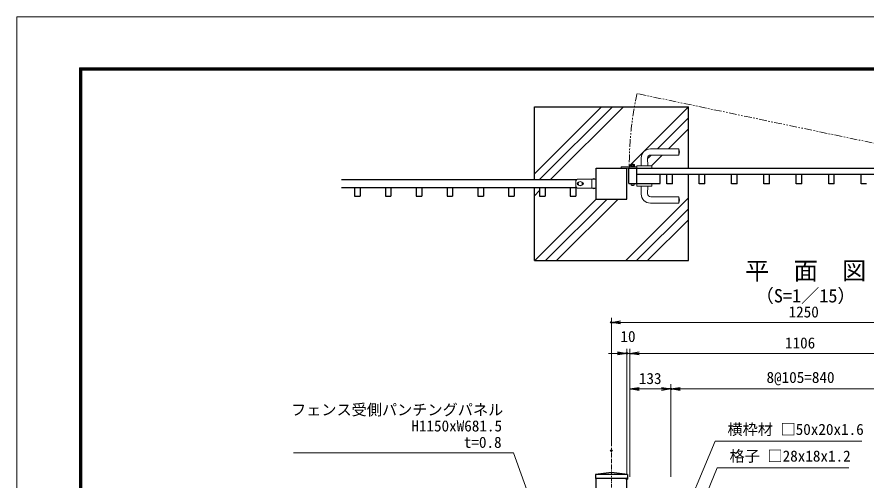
# Model space of a CAD drawing. Units: millimetres, scale not verified. Extents: x -3151 to 3149, y -2225 to 2230.
# Drawn here: x -3151 to -396, y 726 to 2230 of the extents above; entities that cross this region are included whole.
import ezdxf
from ezdxf.enums import TextEntityAlignment as Align

# ---------------------------------------------------------------- set-up
doc = ezdxf.new("R2010")
doc.units = ezdxf.units.MM
doc.header["$LTSCALE"] = 10
doc.header["$PDMODE"] = 32
doc.header["$PDSIZE"] = 5
doc.linetypes.add('USER1', pattern=[2, 1.25, -0.25, 0.25, -0.25])
doc.linetypes.add('USER2', pattern=[5, 2.5, -0.5, 0.5, -0.5, 0.5, -0.5])
for name, color, linetype, lineweight in [('0-0_D-STR1', 1, 'Continuous', 25), ('0-1_D-STR-DIM', 7, 'Continuous', 13), ('0-2_0', 7, 'Continuous', 25), ('0-3_DEFPOINTS', 8, 'Continuous', 25), ('0-5_D-BMK', 2, 'USER1', 13), ('0-6_D-STR3', 3, 'Continuous', 13), ('0-7_D-DCR-HCH', 7, 'Continuous', 13), ('0-8_D-STR4', 7, 'Continuous', 25), ('0-A_D-STR-TXT', 7, 'Continuous', 13), ('0-B_D-TTL-TXT', 7, 'Continuous', 13), ('0-D_D-TTL', 7, 'Continuous', 13)]:
    doc.layers.add(name, color=color, linetype=linetype, lineweight=lineweight)
doc.styles.add('ＭＳ ゴシック', font='')
doc.styles.get('ＭＳ ゴシック').set_extended_font_data('MS Gothic')

# ---------------------------------------------------------------- blocks, each defined once
blk = doc.blocks.new('_OPEN')
at = {"layer": '0-2_0'}
blk.add_line((0, 0), (-10, 0), dxfattribs=at)
blk.add_lwpolyline([(-10, 1.667), (0, 0), (-10, -1.667)], dxfattribs=at)

msp = doc.modelspace()

# ---------------------------------------------------------------- linework, layer by layer
at = {"layer": '0-0_D-STR1'}
for p, q in [((-1271.74, 1638.2), (-1271.74, 1738.2)), ((-1271.74, 1738.2), (-1171.74, 1738.2)), ((-1171.74, 1638.2), (-1171.74, 1738.2)), ((-1165.74, 1738.2), (-59.74, 1738.2)), ((-1165.74, 1688.2), (-1165.74, 1738.2)), ((-1139.74, 1688.2), (-1139.74, 1738.2)), ((-85.74, 1718.2), (-1139.74, 1718.2)), ((-1063.74, 1688.2), (-1063.74, 1718.2)), ((-1041.74, 1687.9), (-1041.74, 1718.2)), ((-1023.74, 1687.9), (-1023.74, 1718.2)), ((-936.74, 1687.9), (-936.74, 1718.2)), ((-918.74, 1687.9), (-918.74, 1718.2)), ((-831.74, 1687.9), (-831.74, 1718.2)), ((-813.74, 1687.9), (-813.74, 1718.2)), ((-726.74, 1687.9), (-726.74, 1718.2)), ((-708.74, 1687.9), (-708.74, 1718.2)), ((-621.74, 1687.9), (-621.74, 1718.2)), ((-603.74, 1687.9), (-603.74, 1718.2)), ((-516.74, 1687.9), (-516.74, 1718.2)), ((-498.74, 1687.9), (-498.74, 1718.2)), ((-411.74, 1687.9), (-411.74, 1718.2)), ((-2097.08, 1701.2), (-1333.74, 1701.2)), ((-1165.74, 1688.2), (-1063.74, 1688.2)), ((-1023.74, 1687.9), (-1041.74, 1687.9)), ((-918.74, 1687.9), (-936.74, 1687.9)), ((-813.74, 1687.9), (-831.74, 1687.9)), ((-708.74, 1687.9), (-726.74, 1687.9)), ((-603.74, 1687.9), (-621.74, 1687.9)), ((-498.74, 1687.9), (-516.74, 1687.9)), ((-393.74, 1687.9), (-411.74, 1687.9)), ((-2097.08, 1675.2), (-1333.74, 1675.2)), ((-2055.24, 1675.2), (-2055.24, 1647.2)), ((-2037.24, 1675.2), (-2037.24, 1647.2)), ((-1955.24, 1675.2), (-1955.24, 1647.2)), ((-1937.24, 1675.2), (-1937.24, 1647.2)), ((-1837.24, 1675.2), (-1837.24, 1647.2)), ((-1755.24, 1675.2), (-1755.24, 1647.2)), ((-1737.24, 1675.2), (-1737.24, 1647.2)), ((-1655.24, 1675.2), (-1655.24, 1647.2)), ((-1637.24, 1675.2), (-1637.24, 1647.2)), ((-1555.24, 1675.2), (-1555.24, 1647.2)), ((-1537.24, 1675.2), (-1537.24, 1647.2)), ((-1437.24, 1675.2), (-1437.24, 1647.2)), ((-1355.24, 1675.2), (-1355.24, 1647.2)), ((-1337.24, 1675.2), (-1337.24, 1647.2)), ((-2055.24, 1647.2), (-2037.24, 1647.2)), ((-1955.24, 1647.2), (-1937.24, 1647.2)), ((-1755.24, 1647.2), (-1737.24, 1647.2)), ((-1655.24, 1647.2), (-1637.24, 1647.2)), ((-1555.24, 1647.2), (-1537.24, 1647.2)), ((-1355.24, 1647.2), (-1337.24, 1647.2)), ((-1271.74, 1638.2), (-1171.74, 1638.2)), ((-1221.74, 750.05), (-1273.74, 743.05)), ((-1169.74, 743.05), (-1221.74, 750.05)), ((-1273.74, 743.05), (-1273.74, 730.05)), ((-1169.74, 743.05), (-1273.74, 743.05)), ((-1169.74, 730.05), (-1273.74, 730.05)), ((-1271.74, -1528.95), (-1271.74, 730.05)), ((-1171.74, -1528.95), (-1171.74, 730.05)), ((-1169.74, 743.05), (-1169.74, 730.05))]:
    msp.add_line(p, q, dxfattribs=at)
for points in [[(-1855.24, 1675.2), (-1855.24, 1647.2), (-1837.24, 1647.2)], [(-1455.24, 1675.2), (-1455.24, 1647.2), (-1437.24, 1647.2)]]:
    msp.add_lwpolyline(points, dxfattribs=at)
at = {"layer": '0-1_D-STR-DIM'}
for p, q in [((-1221.74, 836.05), (-1221.74, 1252.65)), ((-1.74, 1237.65), (-1191.74, 1237.65)), ((-1201.74, 1137.03), (-1231.74, 1137.03)), ((-1171.74, 745.05), (-1171.74, 1152.03)), ((-1161.73, 1137.03), (-1171.74, 1137.03)), ((-1161.73, 736.05), (-1161.73, 1152.03)), ((-1161.73, 736.05), (-1161.73, 1152.03)), ((-1131.73, 1137.03), (-85.73, 1137.03)), ((-1131.73, 1137.03), (-1101.73, 1137.03)), ((-1161.73, 736.05), (-1161.73, 1036.49)), ((-1131.73, 1021.49), (-1058.73, 1021.49)), ((-1028.73, 736.05), (-1028.73, 1036.49)), ((-1028.73, 736.05), (-1028.73, 1036.49)), ((-998.73, 1021.49), (-218.73, 1021.49))]:
    msp.add_line(p, q, dxfattribs=at)
at = {"layer": '0-3_DEFPOINTS'}
for p in [(-1221.74, 1237.65), (-1171.74, 1137.03), (-1028.73, 1021.49), (-1221.74, 821.05), (-1171.74, 730.05)]:
    msp.add_point(p, dxfattribs=at)
at = {"layer": '0-5_D-BMK', "linetype": 'USER2'}
msp.add_line((-32.54, 1749), (-1138.62, 1980.68), dxfattribs=at)
at = {"layer": '0-5_D-BMK'}
msp.add_line((-1221.74, -1578.95), (-1221.74, 830.05), dxfattribs=at)
at = {"layer": '0-5_D-BMK', "linetype": 'USER2'}
msp.add_arc((-82.54, 1749), 1081.2, 167.62693, 180.57233, dxfattribs=at)
at = {"layer": '0-6_D-STR3'}
for p, q in [((-1095.17, 1801.2), (-1003.41, 1801.2)), ((-1003.41, 1801.2), (-1003.41, 1781.2)), ((-1125.17, 1771.87), (-1125.74, 1746.2)), ((-1104.28, 1770.98), (-1103.74, 1746.2)), ((-1094.29, 1781.2), (-1003.41, 1781.2)), ((-1189.74, 1738.2), (-1189.74, 1742.7)), ((-1139.74, 1742.7), (-1189.74, 1742.7)), ((-1139.74, 1738.2), (-1189.74, 1738.2)), ((-1158.74, 1742.7), (-1158.74, 1745.8)), ((-1146.74, 1744.3), (-1158.74, 1744.3)), ((-1158.51, 1745.8), (-1158.51, 1750.8)), ((-1154.74, 1751.85), (-1155.74, 1750.85)), ((-1155.74, 1750.85), (-1149.74, 1750.85)), ((-1155.74, 1750.8), (-1155.74, 1750.85)), ((-1155.62, 1745.8), (-1155.62, 1750.8)), ((-1154.74, 1751.85), (-1150.74, 1751.85)), ((-1154.74, 1750.8), (-1154.74, 1751.85)), ((-1150.74, 1751.85), (-1149.74, 1750.85)), ((-1150.74, 1750.8), (-1150.74, 1751.85)), ((-1149.85, 1745.8), (-1149.85, 1750.8)), ((-1149.74, 1750.8), (-1149.74, 1750.85)), ((-1139.74, 1738.2), (-1139.74, 1742.7)), ((-1138.74, 1738.2), (-1138.74, 1745.9)), ((-1138.74, 1738.2), (-1090.74, 1738.2)), ((-1138.44, 1746.2), (-1091.04, 1746.2)), ((-1090.74, 1738.2), (-1090.74, 1745.9)), ((-1337.74, 1693.2), (-1337.74, 1683.2)), ((-1322.74, 1695.7), (-1329.24, 1691.95)), ((-1329.24, 1684.46), (-1329.24, 1691.95)), ((-1322.74, 1680.7), (-1329.24, 1684.46)), ((-1328.24, 1692.7), (-1327.93, 1692.7)), ((-1328.24, 1683.7), (-1327.93, 1683.7)), ((-1327.74, 1703.2), (-1271.74, 1703.2)), ((-1322.74, 1695.7), (-1316.24, 1691.95)), ((-1317.54, 1692.7), (-1317.24, 1692.7)), ((-1317.54, 1683.7), (-1317.24, 1683.7)), ((-1285.14, 1673.2), (-1285.14, 1703.2)), ((-1271.74, 1703.2), (-1271.74, 1673.2)), ((-1158.74, 1686.6), (-1158.74, 1688.2)), ((-1146.74, 1688.2), (-1158.74, 1688.2)), ((-1146.74, 1686.6), (-1158.74, 1686.6)), ((-1157.99, 1685.7), (-1157.99, 1686.6)), ((-1150.49, 1682.7), (-1154.99, 1682.7)), ((-1147.49, 1685.7), (-1147.49, 1686.6)), ((-1146.74, 1686.6), (-1146.74, 1688.2)), ((-1138.74, 1688.2), (-1138.74, 1680.5)), ((-1138.74, 1688.2), (-1090.74, 1688.2)), ((-1090.74, 1688.2), (-1090.74, 1680.5)), ((-1327.74, 1673.2), (-1271.74, 1673.2)), ((-1138.44, 1680.2), (-1091.04, 1680.2)), ((-1125.17, 1654.54), (-1125.74, 1680.2)), ((-1104.28, 1655.42), (-1103.74, 1680.2)), ((-1094.29, 1645.2), (-1003.41, 1645.2)), ((-1003.41, 1625.2), (-1003.41, 1645.2)), ((-1095.17, 1625.2), (-1003.41, 1625.2))]:
    msp.add_line(p, q, dxfattribs=at)
for points in [[(-1146.74, 1742.7), (-1146.74, 1745.8), (-1158.74, 1745.8)], [(-1146.96, 1745.8), (-1146.96, 1750.8), (-1158.51, 1750.8)], [(-1322.74, 1680.7), (-1316.24, 1684.46), (-1316.24, 1691.95)]]:
    msp.add_lwpolyline(points, dxfattribs=at)
msp.add_circle((-1322.74, 1688.2), 6.5, dxfattribs=at)
for centre, radius, start, end in [((-1095.17, 1771.2), 30, 90, 178.73006), ((-1020.74, 1791.2), 20, 329.99997, 30.00006), ((-1094.29, 1771.2), 10, 90, 181.26988), ((-1138.44, 1745.9), 0.3, 90, 180), ((-1091.04, 1745.9), 0.3, 0, 90), ((-1327.74, 1693.2), 10, 90, 180), ((-1327.74, 1683.2), 10, 180, 270), ((-1328.24, 1688.2), 4.5, 90, 270), ((-1317.24, 1688.2), 4.5, 270, 90), ((-1278.44, 1688.99), 15.71, 64.76136, 115.23864), ((-1154.99, 1685.7), 3, 180, 270), ((-1150.49, 1685.7), 3, 270, 0), ((-1278.44, 1687.42), 15.71, 244.76136, 295.23864), ((-1138.44, 1680.5), 0.3, 180, 270), ((-1095.17, 1655.2), 30, 181.26994, 270), ((-1094.29, 1655.2), 10, 178.73012, 270), ((-1091.04, 1680.5), 0.3, 270, 0), ((-1020.74, 1635.2), 20, 329.99994, 30.00003)]:
    msp.add_arc(centre, radius, start, end, dxfattribs=at)
at = {"layer": '0-7_D-DCR-HCH'}
for p, q in [((-1471.74, 1719.88), (-1253.41, 1938.2)), ((-1455.06, 1701.2), (-1218.06, 1938.2)), ((-1419.7, 1701.2), (-1182.7, 1938.2)), ((-1163.73, 1745.21), (-971.74, 1937.21)), ((-1072.38, 1801.2), (-971.74, 1901.85)), ((-1037.03, 1801.2), (-971.74, 1866.5)), ((-1102.29, 1771.3), (-1092.38, 1781.2)), ((-1092.03, 1746.2), (-1057.03, 1781.2)), ((-1471.74, 1649.17), (-1455.24, 1665.67)), ((-1470.74, 1438.2), (-1270.74, 1638.2)), ((-1435.38, 1438.2), (-1235.38, 1638.2)), ((-1400.03, 1438.2), (-1200.03, 1638.2)), ((-1175.25, 1438.2), (-971.74, 1641.72)), ((-1139.89, 1438.2), (-971.74, 1606.36)), ((-1104.54, 1438.2), (-971.74, 1571.01))]:
    msp.add_line(p, q, dxfattribs=at)
at = {"layer": '0-8_D-STR4'}
for p, q in [((-1471.74, 1938.2), (-971.74, 1938.2)), ((-1471.74, 1701.2), (-1471.74, 1938.2)), ((-971.74, 1738.2), (-971.74, 1938.2)), ((-1471.74, 1438.2), (-1471.74, 1675.2))]:
    msp.add_line(p, q, dxfattribs=at)
msp.add_lwpolyline([(-1471.74, 1438.2), (-971.74, 1438.2), (-971.74, 1718.2)], dxfattribs=at)
at = {"layer": '0-A_D-STR-TXT'}
for points in [[(-409.21, 851.26), (-884.84, 851.26), (-1007.61, 559.14)], [(-2253.34, 814.27), (-1539.38, 814.27), (-1386.11, 386.37)], [(-451.05, 765.31), (-878.32, 765.31), (-922.16, 658.75)]]:
    msp.add_lwpolyline(points, dxfattribs=at)
at = {"layer": '0-D_D-TTL', "color": 2}
msp.add_lwpolyline([(-3150.68, 2229.64), (3149.32, 2229.64), (3149.32, -2225.36), (-3150.68, -2225.36)], close=True, dxfattribs=at)
at = {"layer": '0-D_D-TTL'}
for points in [[(-2948.18, 2064.64), (2946.82, 2064.64), (2946.82, -2060.36), (-2948.18, -2060.36)], [(-2946.3, 2062.77), (2944.95, 2062.77), (2944.95, -2058.48), (-2946.3, -2058.48)], [(-2944.43, 2060.89), (2943.07, 2060.89), (2943.07, -2056.61), (-2944.43, -2056.61)], [(-2942.55, 2059.02), (2941.2, 2059.02), (2941.2, -2054.73), (-2942.55, -2054.73)], [(-2940.68, 2057.14), (2939.32, 2057.14), (2939.32, -2052.86), (-2940.68, -2052.86)]]:
    msp.add_lwpolyline(points, close=True, dxfattribs=at)

# ---------------------------------------------------------------- block references
at = {"layer": '0-1_D-STR-DIM', "xscale": 3, "yscale": 3, "rotation": 180}
for p in [(-1221.74, 1237.65), (-1161.73, 1137.03), (-1161.73, 1137.03), (-1161.73, 1021.49), (-1028.73, 1021.49)]:
    msp.add_blockref('_OPEN', p, dxfattribs=at)
at = {"layer": '0-1_D-STR-DIM', "xscale": 3, "yscale": 3}
for p in [(-1171.74, 1137.03), (-1028.73, 1021.49)]:
    msp.add_blockref('_OPEN', p, dxfattribs=at)

# ---------------------------------------------------------------- texts
at = {"layer": '0-1_D-STR-DIM', "style": 'ＭＳ ゴシック'}
for s, p in [('1250', (-646.91, 1242.71)), ('10', (-1192.53, 1163.09)), ('1106', (-658.52, 1142.09)), ('8@105=840', (-718.52, 1030.07)), ('133', (-1132.73, 1026.55))]:
    msp.add_text(s, height=36.07, dxfattribs=at).set_placement(p, align=Align.BOTTOM_LEFT)
at = {"layer": '0-A_D-STR-TXT', "style": 'ＭＳ ゴシック'}
for s, p in [('フェンス受側パンチングパネル', (-2261.52, 925.01)), ('H1150xW681.5', (-1871.1, 872.46)), ('横枠材 □50x20x1.6', (-845.12, 861.27)), ('t=0.8', (-1700.74, 819.33)), ('格子 □28x18x1.2', (-838.23, 774.56))]:
    msp.add_text(s, height=36.07, dxfattribs=at).set_placement(p, align=Align.BOTTOM_LEFT)
at = {"layer": '0-B_D-TTL-TXT', "style": 'ＭＳ ゴシック'}
for s, height, p in [('平\u3000面\u3000図', 57.7, (-787.91, 1359.31)), ('（S=1／15）', 43.33, (-753.8, 1289.42))]:
    msp.add_text(s, height=height, dxfattribs=at).set_placement(p, align=Align.BOTTOM_LEFT)

doc.saveas('drawing.dxf')
